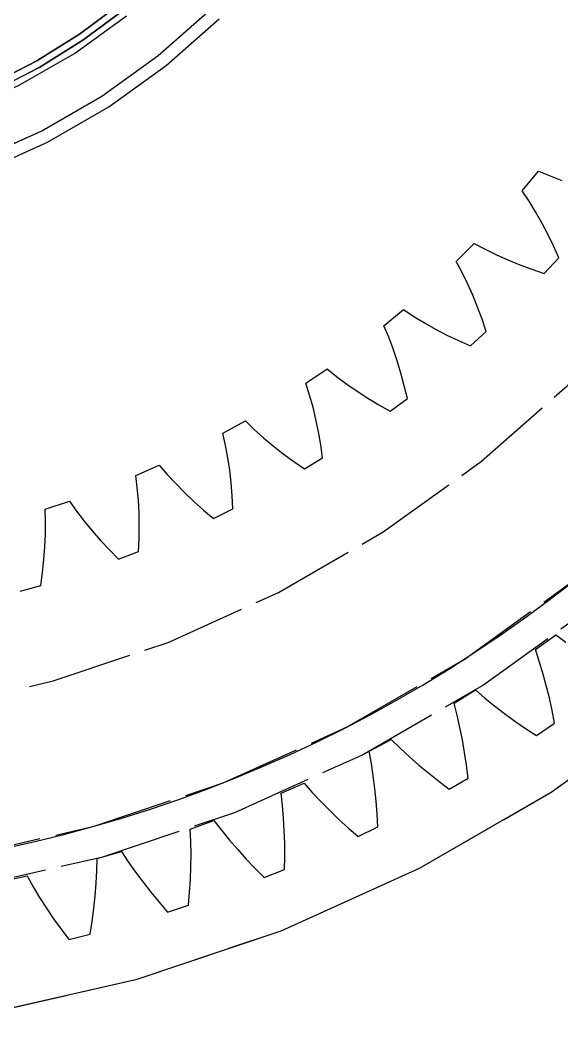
# Model space of a CAD drawing. Header units: millimetres. Extents: x -9 to 221, y -53 to 196.
# Drawn here: x 29.91 to 38.44, y 121.71 to 137.69 of the extents above; entities that cross this region are included whole.
import ezdxf

# ---------------------------------------------------------------- set-up
doc = ezdxf.new("R2010")
doc.units = ezdxf.units.MM
doc.linetypes.add('DASHED', pattern=[1.524, 1.27, -0.254])
doc.layers.add('HIDDEN', color=8, linetype='DASHED')
doc.layers.add('VISIBLE', color=7, linetype='CONTINUOUS')

msp = doc.modelspace()

# ---------------------------------------------------------------- linework, layer by layer
at = {"layer": 'HIDDEN'}
for points in [[(12.40764, 127.83736), (14.25, 126.64744), (16.20168, 125.64687), (18.24329, 124.8456), (20.35454, 124.25159), (22.51444, 123.87074), (24.70152, 123.70684), (26.89406, 123.76152), (29.07026, 124.03423), (31.20849, 124.52227), (33.2875, 125.22078), (35.28663, 126.12282), (37.18602, 127.21943), (38.96678, 128.49971), (40.61121, 129.95093), (42.10298, 131.55867), (43.42725, 133.30696), (44.57087, 135.17841), (45.52248, 137.15443), (46.2726, 139.21539), (46.81379, 141.34078), (47.14068, 143.50951), (47.25, 145.7)], [(12.40764, 127.83736), (14.25, 126.64744), (16.20168, 125.64687), (18.24329, 124.8456), (20.35454, 124.25159), (22.51444, 123.87074), (24.70152, 123.70684), (26.89406, 123.76152), (29.07026, 124.03423), (31.20849, 124.52227), (33.2875, 125.22078), (35.28663, 126.12282), (37.18602, 127.21943), (38.96678, 128.49971), (40.61121, 129.95093), (42.10298, 131.55867), (43.42725, 133.30696), (44.57087, 135.17841), (45.52248, 137.15443), (46.2726, 139.21539), (46.81379, 141.34078), (47.14068, 143.50951), (47.25, 145.7)], [(12.59526, 131.36043), (14.0859, 130.17169), (15.6875, 129.13726), (17.38413, 128.26745), (19.15894, 127.57089), (20.99429, 127.0545), (22.87193, 126.72343), (24.7732, 126.58094), (26.67921, 126.62848), (28.57102, 126.86555), (30.42982, 127.28981), (32.23715, 127.89704), (33.97503, 128.6812), (35.6262, 129.6345), (37.17424, 130.74747), (38.60378, 132.00905), (39.9006, 133.40669), (41.05182, 134.9265), (42.04599, 136.55339), (42.87323, 138.27118), (43.52533, 140.06281), (43.9958, 141.91046), (44.27996, 143.79576), (44.375, 145.7)], [(12.59526, 131.36043), (14.0859, 130.17169), (15.6875, 129.13726), (17.38413, 128.26745), (19.15894, 127.57089), (20.99429, 127.0545), (22.87193, 126.72343), (24.7732, 126.58094), (26.67921, 126.62848), (28.57102, 126.86555), (30.42982, 127.28981), (32.23715, 127.89704), (33.97503, 128.6812), (35.6262, 129.6345), (37.17424, 130.74747), (38.60378, 132.00905), (39.9006, 133.40669), (41.05182, 134.9265), (42.04599, 136.55339), (42.87323, 138.27118), (43.52533, 140.06281), (43.9958, 141.91046), (44.27996, 143.79576), (44.375, 145.7)], [(12.69951, 128.24333), (14.5, 127.08045), (16.40733, 126.10262), (18.40254, 125.31956), (20.4658, 124.73905), (22.57661, 124.36686), (24.71399, 124.20668), (26.8567, 124.26012), (28.98344, 124.52663), (31.07307, 125.00358), (33.10483, 125.68621), (35.05853, 126.56776), (36.91474, 127.63944), (38.65503, 128.89062), (40.26209, 130.30886), (41.71996, 131.88007), (43.01413, 133.58862), (44.13176, 135.41754), (45.06174, 137.34865), (45.79482, 139.36276), (46.32371, 141.43986), (46.64316, 143.55929), (46.75, 145.7)], [(13.25, 124.91539), (15.37911, 123.82386), (17.60632, 122.94974), (19.9095, 122.30173), (22.26575, 121.88626), (24.65166, 121.70746), (27.04352, 121.76711), (29.41756, 122.06461), (31.75017, 122.59702), (34.01818, 123.35903), (36.19906, 124.34308), (38.27111, 125.53938), (40.21376, 126.93604), (42.00768, 128.5192), (43.63507, 130.2731), (45.07973, 132.18032), (46.32732, 134.2219), (47.36543, 136.37756), (48.18375, 138.62588), (48.77414, 140.94449), (49.13074, 143.31037), (49.25, 145.7)], [(13.25, 124.91539), (15.37911, 123.82386), (17.60632, 122.94974), (19.9095, 122.30173), (22.26575, 121.88626), (24.65166, 121.70746), (27.04352, 121.76711), (29.41756, 122.06461), (31.75017, 122.59702), (34.01818, 123.35903), (36.19906, 124.34308), (38.27111, 125.53938), (40.21376, 126.93604), (42.00768, 128.5192), (43.63507, 130.2731), (45.07973, 132.18032), (46.32732, 134.2219), (47.36543, 136.37756), (48.18375, 138.62588), (48.77414, 140.94449), (49.13074, 143.31037), (49.25, 145.7)], [(13.25, 124.91539), (15.37911, 123.82386), (17.60632, 122.94974), (19.9095, 122.30173), (22.26575, 121.88626), (24.65166, 121.70746), (27.04352, 121.76711), (29.41756, 122.06461), (31.75017, 122.59702), (34.01818, 123.35903), (36.19906, 124.34308), (38.27111, 125.53938), (40.21376, 126.93604), (42.00768, 128.5192), (43.63507, 130.2731), (45.07973, 132.18032), (46.32732, 134.2219), (47.36543, 136.37756), (48.18375, 138.62588), (48.77414, 140.94449), (49.13074, 143.31037), (49.25, 145.7)], [(13.25, 124.91539), (15.37911, 123.82386), (17.60632, 122.94974), (19.9095, 122.30173), (22.26575, 121.88626), (24.65166, 121.70746), (27.04352, 121.76711), (29.41756, 122.06461), (31.75017, 122.59702), (34.01818, 123.35903), (36.19906, 124.34308), (38.27111, 125.53938), (40.21376, 126.93604), (42.00768, 128.5192), (43.63507, 130.2731), (45.07973, 132.18032), (46.32732, 134.2219), (47.36543, 136.37756), (48.18375, 138.62588), (48.77414, 140.94449), (49.13074, 143.31037), (49.25, 145.7)], [(13.25, 124.91539), (15.37911, 123.82386), (17.60632, 122.94974), (19.9095, 122.30173), (22.26575, 121.88626), (24.65166, 121.70746), (27.04352, 121.76711), (29.41756, 122.06461), (31.75017, 122.59702), (34.01818, 123.35903), (36.19906, 124.34308), (38.27111, 125.53938), (40.21376, 126.93604), (42.00768, 128.5192), (43.63507, 130.2731), (45.07973, 132.18032), (46.32732, 134.2219), (47.36543, 136.37756), (48.18375, 138.62588), (48.77414, 140.94449), (49.13074, 143.31037), (49.25, 145.7)], [(17.21575, 138.24531), (17.99792, 137.4824), (18.85217, 136.80116), (19.77, 136.20836), (20.74229, 135.7099), (21.75939, 135.31072), (22.81117, 135.01479), (23.88719, 134.82506), (24.97676, 134.74341), (26.06904, 134.77065), (27.15318, 134.90651), (28.21841, 135.14964), (29.25414, 135.49762), (30.25007, 135.947), (31.19631, 136.49332), (32.08345, 137.13113), (32.90268, 137.8541)], [(17.06914, 138.10927), (17.86559, 137.33244), (18.73542, 136.63877), (19.67, 136.03516), (20.66004, 135.52759), (21.69569, 135.12113), (22.76667, 134.8198), (23.86232, 134.62661), (24.97177, 134.54347), (26.08399, 134.57121), (27.18791, 134.70955), (28.27258, 134.95711), (29.32721, 135.31145), (30.34131, 135.76903), (31.30482, 136.32531), (32.20815, 136.97476), (33.04232, 137.71093)], [(18.52727, 138.08222), (19.31916, 137.45071), (20.17, 136.90118), (21.07132, 136.4391), (22.01418, 136.06906), (22.98919, 135.79473), (23.98667, 135.61885), (24.9967, 135.54316), (26.00926, 135.56841), (27.01427, 135.69435), (28.00174, 135.91974), (28.96186, 136.24232), (29.8851, 136.6589), (30.76227, 137.16534), (31.58466, 137.75659)], [(19.02099, 137.94101), (19.65753, 137.47037), (20.32948, 137.05182), (21.03257, 136.68802), (21.76236, 136.38126), (22.51423, 136.13349), (23.28341, 135.94628), (24.06505, 135.82081), (24.85418, 135.75788), (25.64582, 135.75788), (26.43495, 135.82081), (27.21659, 135.94628), (27.98577, 136.13349), (28.73764, 136.38126), (29.46743, 136.68802), (30.17052, 137.05182), (30.84247, 137.47037), (31.47901, 137.94101)], [(18.96123, 137.84793), (19.60423, 137.3736), (20.28284, 136.9518), (20.99279, 136.58519), (21.72959, 136.27608), (22.48861, 136.02641), (23.26504, 135.83777), (24.05399, 135.71135), (24.85049, 135.64794), (25.64951, 135.64794), (26.44601, 135.71135), (27.23496, 135.83777), (28.01139, 136.02641), (28.77041, 136.27608), (29.50721, 136.58519), (30.21716, 136.9518), (30.89577, 137.3736), (31.53877, 137.84793)], [(37.81378, 135.00414), (38.07233, 135.3155)], [(37.81378, 135.00414), (38.07233, 135.3155)], [(38.07233, 135.3155), (38.25129, 135.23869)], [(38.07233, 135.3155), (38.25129, 135.23869)], [(38.25129, 135.23869), (38.43529, 135.16845)], [(38.25129, 135.23869), (38.43529, 135.16845)], [(37.92217, 134.84234), (37.81378, 135.00414)], [(37.92217, 134.84234), (37.81378, 135.00414)], [(38.02503, 134.67438), (37.92217, 134.84234)], [(38.02503, 134.67438), (37.92217, 134.84234)], [(38.12276, 134.50085), (38.02503, 134.67438)], [(38.12276, 134.50085), (38.02503, 134.67438)], [(38.21565, 134.3222), (38.12276, 134.50085)], [(38.21565, 134.3222), (38.12276, 134.50085)], [(38.30389, 134.13876), (38.21565, 134.3222)], [(38.30389, 134.13876), (38.21565, 134.3222)], [(36.7733, 133.89053), (37.05947, 134.1767)], [(36.7733, 133.89053), (37.05947, 134.1767)], [(37.05947, 134.1767), (37.23058, 134.08371)], [(37.05947, 134.1767), (37.23058, 134.08371)], [(37.23058, 134.08371), (37.40732, 133.99679)], [(37.23058, 134.08371), (37.40732, 133.99679)], [(38.38762, 133.9508), (38.30389, 134.13876)], [(38.38762, 133.9508), (38.30389, 134.13876)], [(37.40732, 133.99679), (37.58912, 133.91548)], [(37.40732, 133.99679), (37.58912, 133.91548)], [(37.58912, 133.91548), (37.77558, 133.83946)], [(37.58912, 133.91548), (37.77558, 133.83946)], [(38.16126, 133.70251), (38.38762, 133.9508)], [(38.16126, 133.70251), (38.38762, 133.9508)], [(36.86629, 133.71942), (36.7733, 133.89053)], [(36.86629, 133.71942), (36.7733, 133.89053)], [(37.77558, 133.83946), (37.96638, 133.76853)], [(37.77558, 133.83946), (37.96638, 133.76853)], [(37.96638, 133.76853), (38.16126, 133.70251)], [(37.96638, 133.76853), (38.16126, 133.70251)], [(36.95321, 133.54268), (36.86629, 133.71942)], [(36.95321, 133.54268), (36.86629, 133.71942)], [(37.03452, 133.36088), (36.95321, 133.54268)], [(37.03452, 133.36088), (36.95321, 133.54268)], [(37.11054, 133.17442), (37.03452, 133.36088)], [(37.11054, 133.17442), (37.03452, 133.36088)], [(35.6345, 132.87767), (35.94586, 133.13622)], [(35.6345, 132.87767), (35.94586, 133.13622)], [(35.94586, 133.13622), (36.10766, 133.02783)], [(35.94586, 133.13622), (36.10766, 133.02783)], [(37.18147, 132.98362), (37.11054, 133.17442)], [(37.18147, 132.98362), (37.11054, 133.17442)], [(36.10766, 133.02783), (36.27562, 132.92497)], [(36.10766, 133.02783), (36.27562, 132.92497)], [(37.24749, 132.78874), (37.18147, 132.98362)], [(37.24749, 132.78874), (37.18147, 132.98362)], [(35.71131, 132.69871), (35.6345, 132.87767)], [(35.71131, 132.69871), (35.6345, 132.87767)], [(36.27562, 132.92497), (36.44915, 132.82724)], [(36.27562, 132.92497), (36.44915, 132.82724)], [(36.44915, 132.82724), (36.6278, 132.73435)], [(36.44915, 132.82724), (36.6278, 132.73435)], [(35.78155, 132.51471), (35.71131, 132.69871)], [(35.78155, 132.51471), (35.71131, 132.69871)], [(36.6278, 132.73435), (36.81124, 132.64611)], [(36.6278, 132.73435), (36.81124, 132.64611)], [(36.81124, 132.64611), (36.9992, 132.56238)], [(36.81124, 132.64611), (36.9992, 132.56238)], [(36.9992, 132.56238), (37.24749, 132.78874)], [(36.9992, 132.56238), (37.24749, 132.78874)], [(35.84574, 132.32618), (35.78155, 132.51471)], [(35.84574, 132.32618), (35.78155, 132.51471)], [(35.90423, 132.1335), (35.84574, 132.32618)], [(35.90423, 132.1335), (35.84574, 132.32618)], [(34.40711, 131.97421), (34.74099, 132.20292)], [(34.40711, 131.97421), (34.74099, 132.20292)], [(34.74099, 132.20292), (34.8921, 132.08007)], [(34.74099, 132.20292), (34.8921, 132.08007)], [(34.8921, 132.08007), (35.04986, 131.96215)], [(34.8921, 132.08007), (35.04986, 131.96215)], [(35.95725, 131.93697), (35.90423, 132.1335)], [(35.95725, 131.93697), (35.90423, 132.1335)], [(34.46708, 131.78892), (34.40711, 131.97421)], [(34.46708, 131.78892), (34.40711, 131.97421)], [(35.04986, 131.96215), (35.21362, 131.84882)], [(35.04986, 131.96215), (35.21362, 131.84882)], [(35.21362, 131.84882), (35.38294, 131.73984)], [(35.21362, 131.84882), (35.38294, 131.73984)], [(36.00501, 131.73682), (35.95725, 131.93697)], [(36.00501, 131.73682), (35.95725, 131.93697)], [(34.52004, 131.59922), (34.46708, 131.78892)], [(34.52004, 131.59922), (34.46708, 131.78892)], [(35.38294, 131.73984), (35.55746, 131.63505)], [(35.38294, 131.73984), (35.55746, 131.63505)], [(35.73689, 131.53435), (36.00501, 131.73682)], [(35.73689, 131.53435), (36.00501, 131.73682)], [(34.56656, 131.40557), (34.52004, 131.59922)], [(34.56656, 131.40557), (34.52004, 131.59922)], [(35.55746, 131.63505), (35.73689, 131.53435)], [(35.55746, 131.63505), (35.73689, 131.53435)], [(33.10159, 131.18785), (33.45515, 131.38478)], [(33.10159, 131.18785), (33.45515, 131.38478)], [(33.45515, 131.38478), (33.59428, 131.24851)], [(33.45515, 131.38478), (33.59428, 131.24851)], [(34.60702, 131.20832), (34.56656, 131.40557)], [(34.60702, 131.20832), (34.56656, 131.40557)], [(33.59428, 131.24851), (33.74049, 131.11654)], [(33.59428, 131.24851), (33.74049, 131.11654)], [(34.64169, 131.00774), (34.60702, 131.20832)], [(34.64169, 131.00774), (34.60702, 131.20832)], [(33.14421, 130.99782), (33.10159, 131.18785)], [(33.14421, 130.99782), (33.10159, 131.18785)], [(33.74049, 131.11654), (33.8931, 130.98858)], [(33.74049, 131.11654), (33.8931, 130.98858)], [(33.17944, 130.80404), (33.14421, 130.99782)], [(33.17944, 130.80404), (33.14421, 130.99782)], [(33.8931, 130.98858), (34.05164, 130.86445)], [(33.8931, 130.98858), (34.05164, 130.86445)], [(34.67078, 130.80404), (34.64169, 131.00774)], [(34.67078, 130.80404), (34.64169, 131.00774)], [(33.2079, 130.60693), (33.17944, 130.80404)], [(33.2079, 130.60693), (33.17944, 130.80404)], [(34.05164, 130.86445), (34.21574, 130.744)], [(34.05164, 130.86445), (34.21574, 130.744)], [(34.21574, 130.744), (34.38511, 130.62717)], [(34.21574, 130.744), (34.38511, 130.62717)], [(34.38511, 130.62717), (34.67078, 130.80404)], [(34.38511, 130.62717), (34.67078, 130.80404)], [(31.72908, 130.5253), (32.09931, 130.68877)], [(31.72908, 130.5253), (32.09931, 130.68877)], [(32.09931, 130.68877), (32.22527, 130.54024)], [(32.09931, 130.68877), (32.22527, 130.54024)], [(33.22998, 130.40678), (33.2079, 130.60693)], [(33.22998, 130.40678), (33.2079, 130.60693)], [(31.75399, 130.33215), (31.72908, 130.5253)], [(31.75399, 130.33215), (31.72908, 130.5253)], [(32.22527, 130.54024), (32.35867, 130.39535)], [(32.22527, 130.54024), (32.35867, 130.39535)], [(33.24599, 130.20385), (33.22998, 130.40678)], [(33.24599, 130.20385), (33.22998, 130.40678)], [(31.77119, 130.13595), (31.75399, 130.33215)], [(31.77119, 130.13595), (31.75399, 130.33215)], [(32.35867, 130.39535), (32.49883, 130.25385)], [(32.35867, 130.39535), (32.49883, 130.25385)], [(32.49883, 130.25385), (32.64524, 130.11562)], [(32.49883, 130.25385), (32.64524, 130.11562)], [(30.3013, 129.99222), (30.68503, 130.12083)], [(30.3013, 129.99222), (30.68503, 130.12083)], [(30.68503, 130.12083), (30.79675, 129.96131)], [(30.68503, 130.12083), (30.79675, 129.96131)], [(31.78134, 129.93705), (31.77119, 130.13595)], [(31.78134, 129.93705), (31.77119, 130.13595)], [(32.64524, 130.11562), (32.79753, 129.98055)], [(32.64524, 130.11562), (32.79753, 129.98055)], [(33.25616, 129.99834), (33.24599, 130.20385)], [(33.25616, 129.99834), (33.24599, 130.20385)], [(30.30827, 129.79759), (30.3013, 129.99222)], [(30.30827, 129.79759), (30.3013, 129.99222)], [(30.79675, 129.96131), (30.91622, 129.80473)], [(30.79675, 129.96131), (30.91622, 129.80473)], [(31.78486, 129.73572), (31.78134, 129.93705)], [(31.78486, 129.73572), (31.78134, 129.93705)], [(32.79753, 129.98055), (32.9554, 129.84858)], [(32.79753, 129.98055), (32.9554, 129.84858)], [(32.9554, 129.84858), (33.25616, 129.99834)], [(32.9554, 129.84858), (33.25616, 129.99834)], [(30.3073, 129.60064), (30.30827, 129.79759)], [(30.3073, 129.60064), (30.30827, 129.79759)], [(30.91622, 129.80473), (31.04272, 129.65091)], [(30.91622, 129.80473), (31.04272, 129.65091)], [(30.29905, 129.40166), (30.3073, 129.60064)], [(30.29905, 129.40166), (30.3073, 129.60064)], [(31.04272, 129.65091), (31.17575, 129.49975)], [(31.04272, 129.65091), (31.17575, 129.49975)], [(31.78208, 129.53218), (31.78486, 129.73572)], [(31.78208, 129.53218), (31.78486, 129.73572)], [(31.17575, 129.49975), (31.31492, 129.3512)], [(31.17575, 129.49975), (31.31492, 129.3512)], [(31.77324, 129.32661), (31.78208, 129.53218)], [(31.77324, 129.32661), (31.78208, 129.53218)], [(30.28398, 129.20086), (30.29905, 129.40166)], [(30.28398, 129.20086), (30.29905, 129.40166)], [(31.31492, 129.3512), (31.45995, 129.20524)], [(31.31492, 129.3512), (31.45995, 129.20524)], [(31.45995, 129.20524), (31.77324, 129.32661)], [(31.45995, 129.20524), (31.77324, 129.32661)], [(30.26244, 128.99845), (30.28398, 129.20086)], [(30.26244, 128.99845), (30.28398, 129.20086)], [(30.23467, 128.79457), (30.26244, 128.99845)], [(30.23467, 128.79457), (30.26244, 128.99845)], [(29.21313, 124.56842), (29.67683, 124.66067), (30.13838, 124.7631), (30.59758, 124.87565), (31.05419, 124.99828), (31.50799, 125.13091), (31.95877, 125.27349), (32.4063, 125.42594), (32.85037, 125.5882), (33.29077, 125.76019), (33.72727, 125.94182), (34.15968, 126.133), (34.58778, 126.33364), (35.01137, 126.54365), (35.43023, 126.76292), (35.84417, 126.99135), (36.25299, 127.22883), (36.65649, 127.47524), (37.05447, 127.73046), (37.44675, 127.99437), (37.83312, 128.26684), (38.21342, 128.54775), (38.58744, 128.83694)], [(29.91151, 128.70262), (30.23467, 128.79457)], [(29.91151, 128.70262), (30.23467, 128.79457)], [(38.02068, 127.78604), (38.34083, 128.01865)], [(38.02068, 127.78604), (38.34083, 128.01865)], [(38.34083, 128.01865), (38.49822, 127.90197)], [(38.34083, 128.01865), (38.49822, 127.90197)], [(38.083, 127.6003), (38.02068, 127.78604)], [(38.083, 127.6003), (38.02068, 127.78604)], [(38.14034, 127.41122), (38.083, 127.6003)], [(38.14034, 127.41122), (38.083, 127.6003)], [(38.19297, 127.21904), (38.14034, 127.41122)], [(38.19297, 127.21904), (38.14034, 127.41122)], [(38.2411, 127.02398), (38.19297, 127.21904)], [(38.2411, 127.02398), (38.19297, 127.21904)], [(36.73995, 126.93884), (37.07555, 127.14855)], [(36.73995, 126.93884), (37.07555, 127.14855)], [(37.07555, 127.14855), (37.22442, 127.02118)], [(37.07555, 127.14855), (37.22442, 127.02118)], [(36.78917, 126.7492), (36.73995, 126.93884)], [(36.78917, 126.7492), (36.73995, 126.93884)], [(37.22442, 127.02118), (37.37826, 126.89718)], [(37.22442, 127.02118), (37.37826, 126.89718)], [(37.37826, 126.89718), (37.53672, 126.77639)], [(37.37826, 126.89718), (37.53672, 126.77639)], [(38.28488, 126.82619), (38.2411, 127.02398)], [(38.28488, 126.82619), (38.2411, 127.02398)], [(36.83318, 126.55658), (36.78917, 126.7492)], [(36.83318, 126.55658), (36.78917, 126.7492)], [(37.53672, 126.77639), (37.69956, 126.6587)], [(37.53672, 126.77639), (37.69956, 126.6587)], [(38.32444, 126.62582), (38.28488, 126.82619)], [(38.32444, 126.62582), (38.28488, 126.82619)], [(37.69956, 126.6587), (37.86654, 126.54402)], [(37.69956, 126.6587), (37.86654, 126.54402)], [(38.0375, 126.43227), (38.32444, 126.62582)], [(38.0375, 126.43227), (38.32444, 126.62582)], [(36.87228, 126.3612), (36.83318, 126.55658)], [(36.87228, 126.3612), (36.83318, 126.55658)], [(37.86654, 126.54402), (38.0375, 126.43227)], [(37.86654, 126.54402), (38.0375, 126.43227)], [(35.40325, 126.18305), (35.75266, 126.36883)], [(35.40325, 126.18305), (35.75266, 126.36883)], [(35.75266, 126.36883), (35.89228, 126.23139)], [(35.75266, 126.36883), (35.89228, 126.23139)], [(36.90668, 126.16326), (36.87228, 126.3612)], [(36.90668, 126.16326), (36.87228, 126.3612)], [(35.43912, 125.99044), (35.40325, 126.18305)], [(35.43912, 125.99044), (35.40325, 126.18305)], [(35.89228, 126.23139), (36.0371, 126.09696)], [(35.89228, 126.23139), (36.0371, 126.09696)], [(36.0371, 126.09696), (36.18675, 125.96541)], [(36.0371, 126.09696), (36.18675, 125.96541)], [(36.93656, 125.9629), (36.90668, 126.16326)], [(36.93656, 125.9629), (36.90668, 126.16326)], [(35.46959, 125.79521), (35.43912, 125.99044)], [(35.46959, 125.79521), (35.43912, 125.99044)], [(36.18675, 125.96541), (36.34098, 125.83665)], [(36.18675, 125.96541), (36.34098, 125.83665)], [(36.96205, 125.76025), (36.93656, 125.9629)], [(36.96205, 125.76025), (36.93656, 125.9629)], [(35.49496, 125.59758), (35.46959, 125.79521)], [(35.49496, 125.59758), (35.46959, 125.79521)], [(36.34098, 125.83665), (36.49956, 125.71059)], [(36.34098, 125.83665), (36.49956, 125.71059)], [(34.01709, 125.52233), (34.3786, 125.68329)], [(34.01709, 125.52233), (34.3786, 125.68329)], [(34.3786, 125.68329), (34.5083, 125.53644)], [(34.3786, 125.68329), (34.5083, 125.53644)], [(36.49956, 125.71059), (36.6623, 125.58719)], [(36.49956, 125.71059), (36.6623, 125.58719)], [(36.6623, 125.58719), (36.96205, 125.76025)], [(36.6623, 125.58719), (36.96205, 125.76025)], [(34.03943, 125.32769), (34.01709, 125.52233)], [(34.03943, 125.32769), (34.01709, 125.52233)], [(34.5083, 125.53644), (34.64338, 125.39224)], [(34.5083, 125.53644), (34.64338, 125.39224)], [(35.51547, 125.39772), (35.49496, 125.59758)], [(35.51547, 125.39772), (35.49496, 125.59758)], [(34.05621, 125.13082), (34.03943, 125.32769)], [(34.05621, 125.13082), (34.03943, 125.32769)], [(34.64338, 125.39224), (34.78349, 125.25058)], [(34.64338, 125.39224), (34.78349, 125.25058)], [(35.5313, 125.19576), (35.51547, 125.39772)], [(35.5313, 125.19576), (35.51547, 125.39772)], [(34.06773, 124.9319), (34.05621, 125.13082)], [(34.06773, 124.9319), (34.05621, 125.13082)], [(34.78349, 125.25058), (34.92836, 125.11137)], [(34.78349, 125.25058), (34.92836, 125.11137)], [(35.54259, 124.99183), (35.5313, 125.19576)], [(35.54259, 124.99183), (35.5313, 125.19576)], [(32.58821, 124.95992), (32.96007, 125.09527)], [(32.58821, 124.95992), (32.96007, 125.09527)], [(32.96007, 125.09527), (33.07921, 124.93973)], [(32.96007, 125.09527), (33.07921, 124.93973)], [(34.92836, 125.11137), (35.07776, 124.97456)], [(34.92836, 125.11137), (35.07776, 124.97456)], [(35.07776, 124.97456), (35.23151, 124.84011)], [(35.07776, 124.97456), (35.23151, 124.84011)], [(35.23151, 124.84011), (35.54259, 124.99183)], [(35.23151, 124.84011), (35.54259, 124.99183)], [(32.59692, 124.7642), (32.58821, 124.95992)], [(32.59692, 124.7642), (32.58821, 124.95992)], [(33.07921, 124.93973), (33.2039, 124.78646)], [(33.07921, 124.93973), (33.2039, 124.78646)], [(34.07425, 124.73109), (34.06773, 124.9319)], [(34.07425, 124.73109), (34.06773, 124.9319)], [(32.59992, 124.56663), (32.59692, 124.7642)], [(32.59992, 124.56663), (32.59692, 124.7642)], [(33.2039, 124.78646), (33.33379, 124.63537)], [(33.2039, 124.78646), (33.33379, 124.63537)], [(34.07595, 124.52852), (34.07425, 124.73109)], [(34.07595, 124.52852), (34.07425, 124.73109)], [(31.11862, 124.3027), (31.12358, 124.49856)], [(31.11862, 124.3027), (31.12358, 124.49856)], [(31.12358, 124.49856), (31.50398, 124.60764)], [(31.12358, 124.49856), (31.50398, 124.60764)], [(31.50398, 124.60764), (31.61197, 124.44417)], [(31.50398, 124.60764), (31.61197, 124.44417)], [(32.59754, 124.3674), (32.59992, 124.56663)], [(32.59754, 124.3674), (32.59992, 124.56663)], [(33.33379, 124.63537), (33.4686, 124.48639)], [(33.33379, 124.63537), (33.4686, 124.48639)], [(33.4686, 124.48639), (33.60809, 124.33949)], [(33.4686, 124.48639), (33.60809, 124.33949)], [(34.07299, 124.3243), (34.07595, 124.52852)], [(34.07299, 124.3243), (34.07595, 124.52852)], [(31.61197, 124.44417), (31.72567, 124.28257)], [(31.61197, 124.44417), (31.72567, 124.28257)], [(32.59004, 124.16662), (32.59754, 124.3674)], [(32.59004, 124.16662), (32.59754, 124.3674)], [(33.60809, 124.33949), (33.75208, 124.19465)], [(33.60809, 124.33949), (33.75208, 124.19465)], [(33.75208, 124.19465), (34.07299, 124.3243)], [(33.75208, 124.19465), (34.07299, 124.3243)], [(29.63033, 124.14048), (30.01741, 124.22276)], [(29.63033, 124.14048), (30.01741, 124.22276)], [(30.01741, 124.22276), (30.11374, 124.05216)], [(30.01741, 124.22276), (30.11374, 124.05216)], [(31.10783, 124.10541), (31.11862, 124.3027)], [(31.10783, 124.10541), (31.11862, 124.3027)], [(31.72567, 124.28257), (31.8447, 124.12278)], [(31.72567, 124.28257), (31.8447, 124.12278)], [(32.5776, 123.96443), (32.59004, 124.16662)], [(32.5776, 123.96443), (32.59004, 124.16662)], [(30.11374, 124.05216), (30.21589, 123.88302)], [(30.11374, 124.05216), (30.21589, 123.88302)], [(31.09156, 123.90682), (31.10783, 124.10541)], [(31.09156, 123.90682), (31.10783, 124.10541)], [(31.8447, 124.12278), (31.96879, 123.96477)], [(31.8447, 124.12278), (31.96879, 123.96477)], [(30.21589, 123.88302), (30.32349, 123.71532)], [(30.21589, 123.88302), (30.32349, 123.71532)], [(31.07006, 123.70706), (31.09156, 123.90682)], [(31.07006, 123.70706), (31.09156, 123.90682)], [(31.96879, 123.96477), (32.0977, 123.8085)], [(31.96879, 123.96477), (32.0977, 123.8085)], [(32.5604, 123.76091), (32.5776, 123.96443)], [(32.5604, 123.76091), (32.5776, 123.96443)], [(30.32349, 123.71532), (30.43625, 123.54903)], [(30.32349, 123.71532), (30.43625, 123.54903)], [(31.04356, 123.50623), (31.07006, 123.70706)], [(31.04356, 123.50623), (31.07006, 123.70706)], [(32.0977, 123.8085), (32.23123, 123.65396)], [(32.0977, 123.8085), (32.23123, 123.65396)], [(32.23123, 123.65396), (32.5604, 123.76091)], [(32.23123, 123.65396), (32.5604, 123.76091)], [(30.43625, 123.54903), (30.55394, 123.38415)], [(30.43625, 123.54903), (30.55394, 123.38415)], [(30.55394, 123.38415), (30.67637, 123.22067)], [(30.55394, 123.38415), (30.67637, 123.22067)], [(31.0122, 123.30441), (31.04356, 123.50623)], [(31.0122, 123.30441), (31.04356, 123.50623)], [(30.67637, 123.22067), (31.0122, 123.30441)], [(30.67637, 123.22067), (31.0122, 123.30441)]]:
    msp.add_lwpolyline(points, dxfattribs=at)
at = {"layer": 'VISIBLE'}
for points in [[(13.25, 124.91539), (15.37911, 123.82386), (17.60632, 122.94974), (19.9095, 122.30173), (22.26575, 121.88626), (24.65166, 121.70746), (27.04352, 121.76711), (29.41756, 122.06461), (31.75017, 122.59702), (34.01818, 123.35903), (36.19906, 124.34308), (38.27111, 125.53938), (40.21376, 126.93604), (42.00768, 128.5192), (43.63507, 130.2731), (45.07973, 132.18032), (46.32732, 134.2219), (47.36543, 136.37756), (48.18375, 138.62588), (48.77414, 140.94449), (49.13074, 143.31037), (49.25, 145.7)], [(17.21575, 138.24531), (17.99792, 137.4824), (18.85217, 136.80116), (19.77, 136.20836), (20.74229, 135.7099), (21.75939, 135.31072), (22.81117, 135.01479), (23.88719, 134.82506), (24.97676, 134.74341), (26.06904, 134.77065), (27.15318, 134.90651), (28.21841, 135.14964), (29.25414, 135.49762), (30.25007, 135.947), (31.19631, 136.49332), (32.08345, 137.13113), (32.90268, 137.8541)], [(17.06914, 138.10927), (17.86559, 137.33244), (18.73542, 136.63877), (19.67, 136.03516), (20.66004, 135.52759), (21.69569, 135.12113), (22.76667, 134.8198), (23.86232, 134.62661), (24.97177, 134.54347), (26.08399, 134.57121), (27.18791, 134.70955), (28.27258, 134.95711), (29.32721, 135.31145), (30.34131, 135.76903), (31.30482, 136.32531), (32.20815, 136.97476), (33.04232, 137.71093)], [(18.52727, 138.08222), (19.31916, 137.45071), (20.17, 136.90118), (21.07132, 136.4391), (22.01418, 136.06906), (22.98919, 135.79473), (23.98667, 135.61885), (24.9967, 135.54316), (26.00926, 135.56841), (27.01427, 135.69435), (28.00174, 135.91974), (28.96186, 136.24232), (29.8851, 136.6589), (30.76227, 137.16534), (31.58466, 137.75659)], [(31.47901, 137.94101), (30.84247, 137.47037), (30.17052, 137.05182), (29.46743, 136.68802), (28.73764, 136.38126), (27.98577, 136.13349), (27.21659, 135.94628), (26.43495, 135.82081), (25.64582, 135.75788), (24.85418, 135.75788), (24.06505, 135.82081), (23.28341, 135.94628), (22.51423, 136.13349), (21.76236, 136.38126), (21.03257, 136.68802), (20.32948, 137.05182), (19.65753, 137.47037), (19.02099, 137.94101)], [(31.53877, 137.84793), (30.89577, 137.3736), (30.21716, 136.9518), (29.50721, 136.58519), (28.77041, 136.27608), (28.01139, 136.02641), (27.23496, 135.83777), (26.44601, 135.71135), (25.64951, 135.64794), (24.85049, 135.64794), (24.05399, 135.71135), (23.26504, 135.83777), (22.48861, 136.02641), (21.72959, 136.27608), (20.99279, 136.58519), (20.28284, 136.9518), (19.60423, 137.3736), (18.96123, 137.84793)]]:
    msp.add_lwpolyline(points, dxfattribs=at)

doc.saveas('drawing.dxf')
